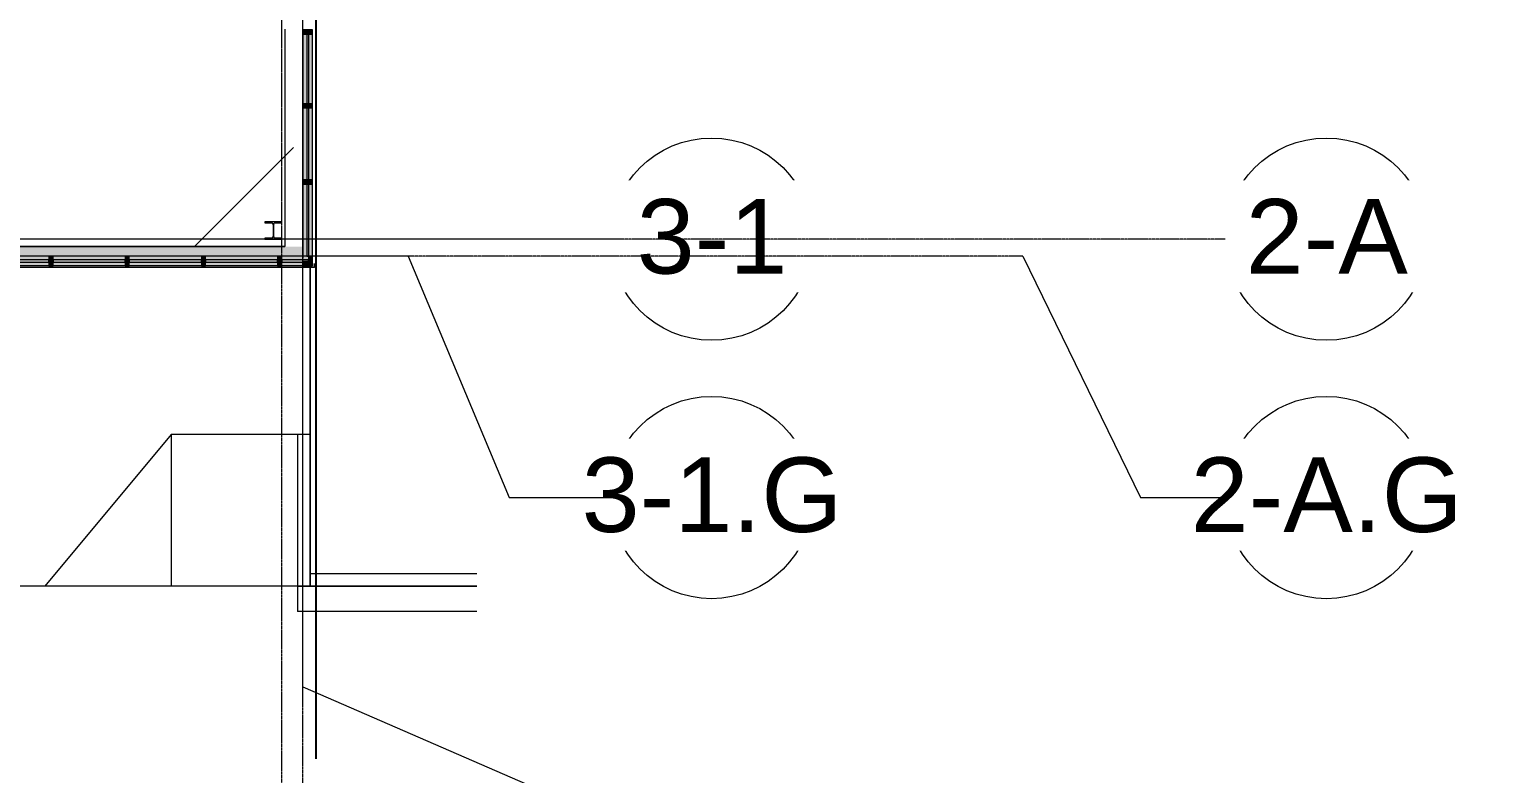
# Model space of a CAD drawing. Header units: inches. Extents: x 25369 to 33161, y -23509 to -20274.
# Drawn here: x 32081 to 32782, y -23041 to -22688 of the extents above; entities that cross this region are included whole.
import ezdxf

# ---------------------------------------------------------------- set-up
doc = ezdxf.new("R2010")
doc.units = ezdxf.units.IN
doc.header["$MEASUREMENT"] = 0
for name, pattern in [('Dash 1_16_', [0.125, 0.0625, -0.0625]), ('Grid Line 1_2_', [0.875, 0.5, -0.125, 0.125, -0.125]), ('Hidden', [0.28125, 0.1875, -0.09375])]:
    doc.linetypes.add(name, pattern=pattern)
for name, color, linetype, lineweight in [('A-DETL', 90, 'Continuous', 9), ('A-FLOR', 192, 'Continuous', 9), ('A-GLAZ-CURT', 52, 'Continuous', 9), ('A-GLAZ-CWMG', 51, 'Continuous', 9), ('A-PROP-SBCK', 71, 'Hidden', 25), ('C-TOPO', 7, 'Continuous', 9), ('Conc', 7, 'Continuous', 13), ('EOP-PR', 4, 'Continuous', 13), ('L-SITE-WALL', 31, 'Continuous', 9), ('S-COLS', 52, 'Continuous', 9), ('S-GRID', 1, 'Continuous', 9), ('S-GRID-IDEN', 1, 'Continuous', 9)]:
    doc.layers.add(name, color=color, linetype=linetype, lineweight=lineweight)
doc.styles.add('Arial', font='arial.ttf', dxfattribs={"height": 35.407186})

# ---------------------------------------------------------------- blocks, each defined once
blk = doc.blocks.new('Struct_Xcel_Sports Complex_rvt-2-Overall Floor Plan')
at = {"layer": 'L-SITE-WALL', "lineweight": 5}
h = blk.add_hatch(color=254, dxfattribs=at)
h.paths.add_polyline_path([(25977.95, -22798.8), (25981.02, -22798.8), (25981.02, -22795.43), (26018.08, -22795.43), (26018.08, -22798.8), (26088.45, -22798.8), (26088.45, -22795.43), (26123.27, -22795.43), (26123.27, -22790.8), (25980.77, -22790.8), (25980.77, -22798.62), (25836.27, -22798.62), (25836.27, -22795.3), (25797.58, -22795.3), (25797.58, -22798.62), (25672.89, -22798.62), (25672.83, -22798.48), (25336.81, -22798.43), (25336.81, -22796.91), (25501.08, -22796.91), (25501.08, -22796.55), (25336.74, -22796.55), (25336.74, -22798.62), (25244.4, -22798.62), (25244.4, -22798.8), (25797.83, -22798.8), (25797.83, -22795.43), (25836.02, -22795.43), (25836.02, -22798.8), (25976.39, -22798.8)], flags=0)
h.paths.add_polyline_path([(25170.82, -22798.8), (25243.4, -22798.8), (25243.4, -22798.62), (25112.52, -22798.62), (25112.52, -22795.3), (25074.08, -22795.3), (25074.08, -22795.43), (25112.27, -22795.44), (25112.27, -22798.8), (25170.39, -22798.8)], flags=0)
h.paths.add_polyline_path([(25074.08, -22798.8), (25074.08, -22798.62), (24244.02, -22798.62), (24244.02, -22790.8), (24137.7, -22790.8), (24137.7, -22795.43), (24172.52, -22795.43), (24172.52, -22798.8), (24207.7, -22798.8), (24207.7, -22795.43), (24243.77, -22795.43), (24243.77, -22798.8), (25073.33, -22798.8)], flags=0)
h.paths.add_polyline_path([(23907.48, -22798.8), (23954.52, -22798.8), (23954.52, -22795.43), (24132.95, -22795.43), (24132.95, -22790.8), (23954.27, -22790.8), (23954.27, -22798.62), (23375.52, -22798.62), (23375.52, -22795.3), (22949.77, -22795.28), (22949.77, -22790.8), (22949.27, -22790.8), (22949.24, -22794.66), (22949.02, -22795.12), (22948.57, -22795.3), (22941.9, -22795.28), (22941.47, -22795.1), (22941.27, -22794.6), (22941.27, -22790.8), (22810.7, -22790.8), (22810.7, -22798.62), (22652.4, -22798.62), (22652.4, -22798.8), (22811.39, -22798.8), (22811.39, -22795.43), (22832.58, -22795.43), (22832.58, -22798.8), (22867.77, -22798.8), (22867.77, -22795.43), (22941.02, -22795.43), (22941.02, -22798.8), (23337.08, -22798.8), (23337.08, -22795.43), (23375.27, -22795.43), (23375.27, -22798.8), (23837.3, -22798.8)], flags=0)
h.paths.add_polyline_path([(22651.4, -22798.8), (22651.4, -22798.62), (22458.77, -22798.62), (22458.77, -22795.3), (22420.08, -22795.3), (22420.08, -22798.62), (22314.02, -22798.62), (22314.02, -22790.8), (22171.52, -22790.8), (22171.52, -22795.43), (22313.77, -22795.43), (22313.77, -22798.8), (22420.33, -22798.8), (22420.33, -22795.43), (22458.52, -22795.43), (22458.52, -22798.8), (22644.14, -22798.8)], flags=0)
h.paths.add_polyline_path([(22059.02, -22798.8), (22059.58, -22798.8), (22059.58, -22795.43), (22059.02, -22795.43), (22059.02, -22798.8)], flags=0)
h.paths.add_polyline_path([(22941.33, -22798.48), (22941.33, -22796.91), (23336.77, -22796.91), (23336.77, -22798.48), (22959.98, -22798.48)], flags=0)
h.paths.add_polyline_path([(25505.64, -22796.91), (25517.89, -22796.91), (25517.89, -22795.3), (25505.64, -22795.3)], flags=0)
h.paths.add_polyline_path([(22061.58, -22795.43), (22166.77, -22795.43), (22166.77, -22790.8), (22061.52, -22790.8), (22061.52, -22795.43)], flags=0)
h.paths.add_polyline_path([(26199.02, -22795.43), (26281.52, -22795.43), (26281.52, -22790.8), (26128.02, -22790.8), (26128.02, -22795.43), (26198.02, -22795.43)], flags=0)
h.paths.add_polyline_path([(22941.96, -22794.95), (22948.57, -22794.95), (22948.81, -22794.85), (22948.92, -22794.6), (22948.92, -22790.8), (22941.61, -22790.8), (22941.64, -22794.66), (22941.72, -22794.85)], flags=0)
at = {"layer": 'A-DETL', "linetype": 'Dash 1_16_'}
for p, q in [((26271.39, -22779.05), (26271.39, -22548.05)), ((26271.39, -22786.87), (26271.39, -22779.49)), ((26263.39, -22787.3), (26128.02, -22787.3)), ((26281.39, -22795.3), (26128.02, -22795.3))]:
    blk.add_line(p, q, dxfattribs=at)
at = {"layer": 'A-DETL', "color": 7}
blk.add_line((26229.89, -22790.8), (26276.89, -22743.8), dxfattribs=at)
at = {"layer": 'A-FLOR', "color": 7}
for p, q in [((26272.89, -22687.68), (26272.89, -22790.8)), ((26272.89, -22790.8), (26128.02, -22790.8))]:
    blk.add_line(p, q, dxfattribs=at)
at = {"layer": 'L-SITE-WALL', "color": 7}
blk.add_line((26128.02, -22790.8), (26272.89, -22790.8), dxfattribs=at)
blk = doc.blocks.new('W-Wide Flange-Column - B2_D-1389335-Overall Floor Plan')
at = {"layer": 'S-COLS'}
h = blk.add_hatch(dxfattribs=at)
h.set_pattern_fill('FP_14', color=256, style=0, pattern_type=2)
h.set_pattern_definition([(225, (32196.517, -22783.178), (19.00703, -19.00703), []), (225, (32196.517, -22811.978), (19.00703, -19.00703), [])])
h.paths.add_polyline_path([(4, 4.13), (-4, 4.13), (-4, 3.69), (-0.84, 3.69), (-0.35, 3.49), (-0.14, 3), (-0.14, -3), (-0.35, -3.49), (-0.84, -3.69), (-4, -3.69), (-4, -4.12), (4, -4.12), (4, -3.69), (0.84, -3.69), (0.35, -3.49), (0.14, -3), (0.14, 3), (0.35, 3.49), (0.84, 3.69), (4, 3.69)], flags=0)
at = {"layer": 'S-COLS', "lineweight": 15}
for p, q in [((4, 4.13), (-4, 4.13)), ((-4, 4.13), (-4, 3.69)), ((-4, 3.69), (-0.84, 3.69)), ((-0.14, 3), (-0.14, -3)), ((0.14, -3), (0.14, 3)), ((0.84, 3.69), (4, 3.69)), ((4, 3.69), (4, 4.13)), ((-0.84, -3.69), (-4, -3.69)), ((-4, -3.69), (-4, -4.12)), ((-4, -4.12), (4, -4.12)), ((4, -3.69), (0.84, -3.69)), ((4, -4.12), (4, -3.69))]:
    blk.add_line(p, q, dxfattribs=at)
for centre, start, end in [((-0.84, 3), 0, 90), ((0.84, 3), 90, 180), ((-0.84, -3), 270, 0), ((0.84, -3), 180, 270)]:
    blk.add_arc(centre, 0.691, start, end, dxfattribs=at)
blk = doc.blocks.new('System Panel - INSULATED LOW-E GLAZING _SEE ELEVATIONS FOR U-FACTOR_ SHGC_ _ LT_-827454-Overall Floor Plan')
at = {"layer": 'A-GLAZ-CURT', "transparency": 33554649}
blk.add_hatch(color=256, dxfattribs=at).paths.add_polyline_path([(17.09, 0.25), (17.09, 1.25), (-17.09, 1.25), (-17.09, 0.25)], flags=0)
at = {"layer": 'A-GLAZ-CURT'}
for p, q in [((17.09, 1.25), (-17.09, 1.25)), ((-17.09, 1.25), (-17.09, 0.25)), ((-17.09, 0.25), (-17.09, 1.25)), ((17.09, 1.25), (-17.09, 1.25)), ((-17.09, 0.25), (17.09, 0.25)), ((-17.09, 0.25), (17.09, 0.25)), ((17.09, 0.25), (17.09, 1.25)), ((17.09, 1.25), (17.09, 0.25))]:
    blk.add_line(p, q, dxfattribs=at)
blk = doc.blocks.new('Rectangular Mullion - Exterior 2_ x 4_5_-1135280-Overall Floor Plan')
at = {"layer": 'A-GLAZ-CWMG'}
h = blk.add_hatch(color=256, dxfattribs=at)
h.paths.add_polyline_path([(26160.83, -22799.93), (26160.83, -22798.18), (26126.64, -22798.18), (26126.64, -22799.93)], flags=0)
h.paths.add_polyline_path([(26127.39, -22797.18), (26160.83, -22797.18), (26160.83, -22795.43), (26126.64, -22795.43), (26126.64, -22797.18)], flags=0)
blk.add_hatch(color=256, dxfattribs=at).paths.add_polyline_path([(26160.83, -22798.18), (26160.83, -22797.18), (26126.64, -22797.18), (26126.64, -22798.18)], flags=0)
for p, q in [((26160.83, -22799.93), (26126.64, -22799.93)), ((26160.83, -22795.43), (26128.02, -22795.43))]:
    blk.add_line(p, q, dxfattribs=at)
blk = doc.blocks.new('Rectangular Mullion - Exterior 2_ x 4_5_-V12-Overall Floor Plan')
at = {"layer": 'A-GLAZ-CWMG'}
h = blk.add_hatch(color=256, dxfattribs=at)
h.paths.add_polyline_path([(26162.83, -22799.93), (26197.02, -22799.93), (26197.02, -22798.18), (26162.83, -22798.18)], flags=0)
h.paths.add_polyline_path([(26197.02, -22797.18), (26197.02, -22795.43), (26162.83, -22795.43), (26162.83, -22797.18)], flags=0)
blk.add_hatch(color=256, dxfattribs=at).paths.add_polyline_path([(26197.02, -22798.18), (26197.02, -22797.18), (26162.83, -22797.18), (26162.83, -22798.18)], flags=0)
for p, q in [((26197.02, -22795.43), (26162.83, -22795.43)), ((26197.02, -22799.93), (26162.83, -22799.93))]:
    blk.add_line(p, q, dxfattribs=at)
blk = doc.blocks.new('Rectangular Mullion - Exterior 2_ x 4_5_-1142350-Overall Floor Plan')
at = {"layer": 'A-GLAZ-CWMG'}
blk.add_hatch(color=256, dxfattribs=at).paths.add_polyline_path([(0, 1.5), (0, -3), (-2, -3), (-2, 1.5)], flags=0)
at = {"layer": 'A-GLAZ-CWMG', "lineweight": 13}
for p, q in [((-2, 1.5), (0, 1.5)), ((-2, -3), (-2, 1.5)), ((0, 1.5), (0, -3)), ((0, -3), (-2, -3))]:
    blk.add_line(p, q, dxfattribs=at)
blk = doc.blocks.new('Rectangular Mullion - Exterior 2_ x 4_5_-1142343-Overall Floor Plan')
at = {"layer": 'A-GLAZ-CWMG'}
blk.add_hatch(color=256, dxfattribs=at).paths.add_polyline_path([(1, 1.5), (1, -3), (-1, -3), (-1, 1.5)], flags=0)
at = {"layer": 'A-GLAZ-CWMG', "lineweight": 13}
for p, q in [((-1, 1.5), (1, 1.5)), ((-1, -3), (-1, 1.5)), ((1, 1.5), (1, -3)), ((1, -3), (-1, -3))]:
    blk.add_line(p, q, dxfattribs=at)
blk = doc.blocks.new('System Panel - INSULATED LOW-E GLAZING _SEE ELEVATIONS FOR U-FACTOR_ SHGC_ _ LT_-1274973-Overall Floor Plan')
at = {"layer": 'A-GLAZ-CURT', "transparency": 33554649}
blk.add_hatch(color=256, dxfattribs=at).paths.add_polyline_path([(6.31, 0.25), (6.31, 1.25), (-6.31, 1.25), (-6.31, 0.25)], flags=0)
at = {"layer": 'A-GLAZ-CURT'}
for p, q in [((6.31, 1.25), (-6.31, 1.25)), ((-6.31, 1.25), (-6.31, 0.25)), ((-6.31, 0.25), (-6.31, 1.25)), ((6.31, 1.25), (-6.31, 1.25)), ((-6.31, 0.25), (6.31, 0.25)), ((-6.31, 0.25), (3.81, 0.25)), ((6.31, 0.25), (6.31, 1.25)), ((6.31, 1.25), (6.31, 0.5))]:
    blk.add_line(p, q, dxfattribs=at)
blk = doc.blocks.new('Rectangular Mullion - Exterior 2_ x 4_5_-1274971-Overall Floor Plan')
at = {"layer": 'A-GLAZ-CWMG'}
h = blk.add_hatch(color=256, dxfattribs=at)
h.paths.add_polyline_path([(26281.52, -22799.93), (26281.52, -22798.18), (26271.39, -22798.18), (26271.39, -22799.93)], flags=0)
h.paths.add_polyline_path([(26284.02, -22797.18), (26284.02, -22795.43), (26271.39, -22795.43), (26271.39, -22797.18)], flags=0)
blk.add_hatch(color=256, dxfattribs=at).paths.add_polyline_path([(26281.52, -22798.18), (26281.52, -22797.93), (26284.02, -22797.93), (26284.02, -22797.18), (26271.39, -22797.18), (26271.39, -22798.18)], flags=0)
for p, q in [((26284.02, -22795.43), (26271.39, -22795.43)), ((26281.52, -22799.93), (26271.39, -22799.93))]:
    blk.add_line(p, q, dxfattribs=at)
blk = doc.blocks.new('System Panel - INSULATED LOW-E GLAZING _SEE ELEVATIONS FOR U-FACTOR_ SHGC_ _ LT_-1142335-Overall Floor Plan')
at = {"layer": 'A-GLAZ-CURT', "transparency": 33554649}
blk.add_hatch(color=256, dxfattribs=at).paths.add_polyline_path([(16.53, -0.25), (-16.53, -0.25), (-16.53, -1.25), (16.53, -1.25)], flags=0)
at = {"layer": 'A-GLAZ-CURT'}
for p, q in [((16.53, -0.25), (-16.53, -0.25)), ((-16.53, -0.25), (-16.53, -1.25)), ((-16.53, -1.25), (-16.53, -0.25)), ((16.53, -0.25), (-16.53, -0.25)), ((-16.53, -1.25), (16.53, -1.25)), ((-16.53, -1.25), (16.53, -1.25)), ((16.53, -1.25), (16.53, -0.25)), ((16.53, -0.25), (16.53, -1.25))]:
    blk.add_line(p, q, dxfattribs=at)
blk = doc.blocks.new('System Panel - INSULATED LOW-E GLAZING _SEE ELEVATIONS FOR U-FACTOR_ SHGC_ _ LT_-V13-Overall Floor Plan')
at = {"layer": 'A-GLAZ-CURT', "transparency": 33554649}
blk.add_hatch(color=256, dxfattribs=at).paths.add_polyline_path([(17.09, -0.25), (-17.09, -0.25), (-17.09, -1.25), (17.09, -1.25)], flags=0)
at = {"layer": 'A-GLAZ-CURT'}
for p, q in [((17.09, -0.25), (-17.09, -0.25)), ((-17.09, -0.25), (-17.09, -1.25)), ((-17.09, -1.25), (-17.09, -0.25)), ((17.09, -0.25), (-17.09, -0.25)), ((-17.09, -1.25), (17.09, -1.25)), ((-17.09, -1.25), (17.09, -1.25)), ((17.09, -1.25), (17.09, -0.25)), ((17.09, -0.25), (17.09, -1.25))]:
    blk.add_line(p, q, dxfattribs=at)
blk = doc.blocks.new('Rectangular Mullion - Exterior 2_ x 4_5_-1135294-Overall Floor Plan')
at = {"layer": 'A-GLAZ-CWMG'}
h = blk.add_hatch(color=256, dxfattribs=at)
h.paths.add_polyline_path([(26286.02, -22722.99), (26286.02, -22689.93), (26284.27, -22689.93), (26284.27, -22722.99)], flags=0)
h.paths.add_polyline_path([(26281.52, -22722.99), (26283.27, -22722.99), (26283.27, -22689.93), (26281.52, -22689.93)], flags=0)
blk.add_hatch(color=256, dxfattribs=at).paths.add_polyline_path([(26284.27, -22722.99), (26284.27, -22689.93), (26283.27, -22689.93), (26283.27, -22722.99)], flags=0)
for p, q in [((26281.52, -22722.99), (26281.52, -22689.93)), ((26286.02, -22722.99), (26286.02, -22689.93))]:
    blk.add_line(p, q, dxfattribs=at)
blk = doc.blocks.new('Rectangular Mullion - Exterior 2_ x 4_5_-V14-Overall Floor Plan')
at = {"layer": 'A-GLAZ-CWMG'}
for points in [[(26284.02, -22796.37), (26284.02, -22795.43), (26286.02, -22795.43), (26286.02, -22761.18), (26284.27, -22761.18), (26284.27, -22795.37), (26283.27, -22795.37), (26283.27, -22761.18), (26281.52, -22761.18), (26281.52, -22796.37), (26283.27, -22796.37)], [(26284.27, -22795.37), (26284.27, -22761.18), (26283.27, -22761.18), (26283.27, -22795.37)]]:
    blk.add_hatch(color=256, dxfattribs=at).paths.add_polyline_path(points, flags=0)
for p, q in [((26281.52, -22796.37), (26281.52, -22761.18)), ((26286.02, -22795.43), (26286.02, -22761.18))]:
    blk.add_line(p, q, dxfattribs=at)
blk = doc.blocks.new('Rectangular Mullion - Exterior 2_ x 4_5_-1142339-Overall Floor Plan')
at = {"layer": 'A-GLAZ-CWMG'}
blk.add_hatch(color=256, dxfattribs=at).paths.add_polyline_path([(-2, -1.5), (-2, 3), (0, 3), (0, -1.5)], flags=0)
at = {"layer": 'A-GLAZ-CWMG', "lineweight": 13}
for p, q in [((-2, 3), (0, 3)), ((-2, -1.5), (-2, 3)), ((0, 3), (0, -1.5)), ((0, -1.5), (-2, -1.5))]:
    blk.add_line(p, q, dxfattribs=at)
blk = doc.blocks.new('Rectangular Mullion - Exterior 2_ x 4_5_-1142342-Overall Floor Plan')
at = {"layer": 'A-GLAZ-CWMG'}
blk.add_hatch(color=256, dxfattribs=at).paths.add_polyline_path([(0, -1.5), (0, 3), (-2, 3), (-2, -1.5)], flags=0)
at = {"layer": 'A-GLAZ-CWMG', "lineweight": 13}
for p, q in [((0, 3), (-2, 3)), ((-2, 3), (-2, -1.5)), ((0, -1.5), (0, 3)), ((-2, -1.5), (0, -1.5))]:
    blk.add_line(p, q, dxfattribs=at)
blk = doc.blocks.new('Rectangular Mullion - Exterior 2_ x 4_5_-1115231-Overall Floor Plan')
at = {"layer": 'A-GLAZ-CWMG'}
blk.add_hatch(color=256, dxfattribs=at).paths.add_polyline_path([(-1, -1.5), (-1, 3), (1, 3), (1, -1.5)], flags=0)
at = {"layer": 'A-GLAZ-CWMG', "lineweight": 13}
for p, q in [((-1, 3), (1, 3)), ((-1, -1.5), (-1, 3)), ((1, 3), (1, -1.5)), ((1, -1.5), (-1, -1.5))]:
    blk.add_line(p, q, dxfattribs=at)
blk = doc.blocks.new('System Panel - INSULATED LOW-E GLAZING _SEE ELEVATIONS FOR U-FACTOR_ SHGC_ _ LT_-827433-Overall Floor Plan')
at = {"layer": 'A-GLAZ-CURT', "transparency": 33554649}
blk.add_hatch(color=256, dxfattribs=at).paths.add_polyline_path([(-17.09, -0.25), (-17.09, -1.25), (17.09, -1.25), (17.09, -0.25)], flags=0)
at = {"layer": 'A-GLAZ-CURT'}
for p, q in [((17.09, -0.25), (-17.09, -0.25)), ((-17.09, -0.25), (-17.09, -1.25)), ((-17.09, -1.25), (-17.09, -0.25)), ((17.09, -0.25), (-17.09, -0.25)), ((-17.09, -1.25), (17.09, -1.25)), ((-17.09, -1.25), (17.09, -1.25)), ((17.09, -1.25), (17.09, -0.25)), ((17.09, -0.25), (17.09, -1.25))]:
    blk.add_line(p, q, dxfattribs=at)
blk = doc.blocks.new('Rectangular Mullion - Exterior 2_ x 4_5_-769211-Overall Floor Plan')
at = {"layer": 'A-GLAZ-CWMG'}
h = blk.add_hatch(color=256, dxfattribs=at)
h.paths.add_polyline_path([(26283.27, -22759.18), (26283.27, -22724.99), (26281.52, -22724.99), (26281.52, -22759.18)], flags=0)
h.paths.add_polyline_path([(26286.02, -22759.18), (26286.02, -22724.99), (26284.27, -22724.99), (26284.27, -22759.18)], flags=0)
blk.add_hatch(color=256, dxfattribs=at).paths.add_polyline_path([(26284.27, -22759.18), (26284.27, -22724.99), (26283.27, -22724.99), (26283.27, -22759.18)], flags=0)
for p, q in [((26281.52, -22759.18), (26281.52, -22724.99)), ((26286.02, -22759.18), (26286.02, -22724.99))]:
    blk.add_line(p, q, dxfattribs=at)
blk = doc.blocks.new('Rectangular Mullion - Exterior 2_ x 4_5_-827464-Overall Floor Plan')
at = {"layer": 'A-GLAZ-CWMG'}
blk.add_hatch(color=256, dxfattribs=at).paths.add_polyline_path([(1, -1.5), (-1, -1.5), (-1, 3), (1, 3)], flags=0)
at = {"layer": 'A-GLAZ-CWMG', "lineweight": 13}
for p, q in [((-1, 3), (1, 3)), ((-1, -1.5), (-1, 3)), ((1, 3), (1, -1.5)), ((1, -1.5), (-1, -1.5))]:
    blk.add_line(p, q, dxfattribs=at)
blk = doc.blocks.new('Grid - Grid Head - Circle-14747-Overall Floor Plan')
at = {"layer": 'S-GRID-IDEN'}
blk.add_circle((0, 0), 0.25, dxfattribs=at)

msp = doc.modelspace()

# ---------------------------------------------------------------- hatches: boundary and pattern name
at = {"layer": 'L-SITE-WALL', "lineweight": 5}
h = msp.add_hatch(color=256, dxfattribs=at)
h.paths.add_polyline_path([(32187.82, -22800.8), (32216.02, -22800.8), (32216.02, -22798.8), (32215.14, -22798.8), (32215.14, -22799.93), (32017.58, -22799.93), (32017.58, -22798.8), (31947.2, -22798.8), (31947.2, -22799.93), (31910.14, -22799.93), (31910.14, -22798.8), (31765.14, -22798.8), (31765.14, -22799.93), (31726.95, -22799.93), (31726.95, -22798.8), (31173.53, -22798.8), (31173.53, -22800.8), (32152.73, -22800.8)], flags=0)
h.paths.add_polyline_path([(31163.21, -22799.27), (31163.06, -22799.4), (31163.21, -22799.33)], flags=0)
h.paths.add_polyline_path([(31169.33, -22799.27), (31169.39, -22799.4), (31169.56, -22799.39), (31169.36, -22799.28)], flags=0)
h.paths.add_polyline_path([(31161.87, -22800.8), (31161.92, -22800.72), (31161.87, -22800.58), (31161.87, -22799.4), (31162.72, -22799.4), (31162.75, -22799.25), (31164.31, -22799.13), (31169.33, -22799.21), (31169.35, -22799.26), (31169.84, -22799.29), (31169.84, -22799.37), (31169.9, -22799.4), (31170.67, -22799.4), (31170.67, -22800.8), (31172.53, -22800.8), (31172.53, -22798.8), (31041.39, -22798.8), (31041.39, -22799.93), (31003.2, -22799.93), (31003.2, -22798.8), (30172.89, -22798.8), (30172.89, -22799.93), (30136.83, -22799.93), (30136.83, -22798.8), (30101.64, -22798.8), (30101.64, -22799.93), (29883.64, -22799.93), (29883.64, -22798.8), (29304.39, -22798.8), (29304.39, -22799.93), (29266.2, -22799.93), (29266.2, -22798.8), (28870.14, -22798.8), (28870.14, -22799.93), (28796.89, -22799.93), (28796.89, -22798.8), (28761.7, -22798.8), (28761.7, -22799.93), (28740.52, -22799.93), (28740.52, -22798.8), (28581.53, -22798.8), (28581.53, -22800.8), (31161.36, -22800.8)], flags=0)
h.paths.add_polyline_path([(31162.31, -22800.8), (31162.31, -22800.72), (31162.29, -22800.8)], flags=0)
h.paths.add_polyline_path([(31170.18, -22800.8), (31170.27, -22800.72), (31170.22, -22800.71)], flags=0)
h.paths.add_polyline_path([(28571.21, -22799.27), (28571.06, -22799.4), (28571.21, -22799.33)], flags=0)
h.paths.add_polyline_path([(28577.33, -22799.27), (28577.39, -22799.4), (28577.45, -22799.33), (28577.36, -22799.28)], flags=0)
h.paths.add_polyline_path([(28555.72, -22800.8), (28569.92, -22800.72), (28569.87, -22800.58), (28569.87, -22799.4), (28570.72, -22799.4), (28570.75, -22799.25), (28572.31, -22799.13), (28577.33, -22799.21), (28577.35, -22799.26), (28577.84, -22799.29), (28577.84, -22799.37), (28577.9, -22799.4), (28578.67, -22799.4), (28578.67, -22800.8), (28580.53, -22800.8), (28580.53, -22798.8), (28387.64, -22798.8), (28387.64, -22799.93), (28349.45, -22799.93), (28349.45, -22798.8), (28242.89, -22798.8), (28242.89, -22799.93), (27988.7, -22799.93), (27988.7, -22798.8), (27988.14, -22798.8), (27988.14, -22799.93), (27986.14, -22799.93), (27986.14, -22798.8), (27985.27, -22798.8), (27985.27, -22800.8), (28538.18, -22800.8)], flags=0)

# ---------------------------------------------------------------- linework, layer by layer
at = {"layer": 'A-PROP-SBCK'}
msp.add_line((32216.64, -20555.04), (32216.64, -23034), dxfattribs=at)
at = {"layer": 'C-TOPO'}
for p, q in [((32214.02, -22799.93), (32214.02, -22952.07)), ((32214.02, -22952.07), (32214.02, -22799.93)), ((32293.1, -22952.07), (29633.03, -22952.07)), ((32214.02, -22952.07), (29633.03, -22952.07)), ((32214.02, -22952.07), (32293.1, -22952.07))]:
    msp.add_line(p, q, dxfattribs=at)
at = {"layer": 'Conc'}
for p, q in [((32214.02, -22799.93), (32214.02, -22946.07)), ((32208.02, -22880.07), (32208.02, -22964.07)), ((32088.02, -22952.07), (29633.03, -22952.07)), ((32293.1, -22964.07), (32208.02, -22964.07))]:
    msp.add_line(p, q, dxfattribs=at)
at = {"layer": 'EOP-PR'}
for p, q in [((32148.02, -22880.07), (32088.02, -22952.07)), ((32214.02, -22880.07), (32148.02, -22880.07)), ((32148.02, -22880.07), (32148.02, -22952.07)), ((32214.02, -22946.07), (32293.1, -22946.07)), ((32208.02, -22952.07), (32088.02, -22952.07)), ((32208.02, -22952.07), (32293.1, -22952.07))]:
    msp.add_line(p, q, dxfattribs=at)
at = {"layer": 'L-SITE-WALL'}
for q in [(32216.02, -22798.8), (31173.51, -22800.8)]:
    msp.add_line((32216.02, -22800.8), q, dxfattribs=at)
at = {"layer": 'S-GRID', "linetype": 'Grid Line 1_2_'}
for p, q in [((32210.52, -22999.8), (32210.52, -20646.05)), ((32210.52, -23317.24), (32210.52, -20998.43)), ((32200.52, -23413.24), (32200.52, -22389.58)), ((32260.47, -22795.3), (27496.49, -22795.3))]:
    msp.add_line(p, q, dxfattribs=at)
at = {"layer": 'S-GRID'}
for p, q in [((32260.47, -22795.3), (32308.47, -22909.94)), ((32210.52, -22999.8), (32320.67, -23047.8))]:
    msp.add_line(p, q, dxfattribs=at)

# ---------------------------------------------------------------- block references
at = {"lineweight": 5}
msp.add_blockref('Struct_Xcel_Sports Complex_rvt-2-Overall Floor Plan', (5929.13, 0), dxfattribs=at)
at = {"layer": 'A-GLAZ-CURT', "rotation": 270}
for name, p in [('System Panel - INSULATED LOW-E GLAZING _SEE ELEVATIONS FOR U-FACTOR_ SHGC_ _ LT_-1142335-Overall Floor Plan', (32213.64, -22706.46)), ('System Panel - INSULATED LOW-E GLAZING _SEE ELEVATIONS FOR U-FACTOR_ SHGC_ _ LT_-827433-Overall Floor Plan', (32213.64, -22742.08)), ('System Panel - INSULATED LOW-E GLAZING _SEE ELEVATIONS FOR U-FACTOR_ SHGC_ _ LT_-V13-Overall Floor Plan', (32213.64, -22778.27))]:
    msp.add_blockref(name, p, dxfattribs=at)
at = {"layer": 'A-GLAZ-CURT'}
for name, p in [('System Panel - INSULATED LOW-E GLAZING _SEE ELEVATIONS FOR U-FACTOR_ SHGC_ _ LT_-827454-Overall Floor Plan', (32072.86, -22798.43)), ('System Panel - INSULATED LOW-E GLAZING _SEE ELEVATIONS FOR U-FACTOR_ SHGC_ _ LT_-827454-Overall Floor Plan', (32109.05, -22798.43)), ('System Panel - INSULATED LOW-E GLAZING _SEE ELEVATIONS FOR U-FACTOR_ SHGC_ _ LT_-827454-Overall Floor Plan', (32145.24, -22798.43)), ('System Panel - INSULATED LOW-E GLAZING _SEE ELEVATIONS FOR U-FACTOR_ SHGC_ _ LT_-827454-Overall Floor Plan', (32181.42, -22798.43)), ('System Panel - INSULATED LOW-E GLAZING _SEE ELEVATIONS FOR U-FACTOR_ SHGC_ _ LT_-1274973-Overall Floor Plan', (32206.83, -22798.43))]:
    msp.add_blockref(name, p, dxfattribs=at)
at = {"layer": 'A-GLAZ-CWMG', "rotation": 89.99999999999997}
msp.add_blockref('Rectangular Mullion - Exterior 2_ x 4_5_-1142342-Overall Floor Plan', (32213.64, -22687.93), dxfattribs=at)
at = {"layer": 'A-GLAZ-CWMG'}
for name, p in [('Rectangular Mullion - Exterior 2_ x 4_5_-1135294-Overall Floor Plan', (5929.13, 0)), ('Rectangular Mullion - Exterior 2_ x 4_5_-769211-Overall Floor Plan', (5929.13, 0)), ('Rectangular Mullion - Exterior 2_ x 4_5_-V14-Overall Floor Plan', (5929.13, 0)), ('Rectangular Mullion - Exterior 2_ x 4_5_-1135280-Overall Floor Plan', (5929.13, 0)), ('Rectangular Mullion - Exterior 2_ x 4_5_-V12-Overall Floor Plan', (5929.13, 0)), ('Rectangular Mullion - Exterior 2_ x 4_5_-V12-Overall Floor Plan', (5965.31, 0)), ('Rectangular Mullion - Exterior 2_ x 4_5_-V12-Overall Floor Plan', (6001.5, 0)), ('Rectangular Mullion - Exterior 2_ x 4_5_-1274971-Overall Floor Plan', (5929.13, 0))]:
    msp.add_blockref(name, p, dxfattribs=at)
at = {"layer": 'A-GLAZ-CWMG', "extrusion": (0, 0, -1)}
for name, p, rotation in [('Rectangular Mullion - Exterior 2_ x 4_5_-827464-Overall Floor Plan', (-32213.64, -22723.99), 270), ('Rectangular Mullion - Exterior 2_ x 4_5_-1115231-Overall Floor Plan', (-32213.64, -22760.18), 270), ('Rectangular Mullion - Exterior 2_ x 4_5_-1142343-Overall Floor Plan', (-32090.95, -22798.43), 180), ('Rectangular Mullion - Exterior 2_ x 4_5_-1142343-Overall Floor Plan', (-32127.14, -22798.43), 180), ('Rectangular Mullion - Exterior 2_ x 4_5_-1142343-Overall Floor Plan', (-32163.33, -22798.43), 180), ('Rectangular Mullion - Exterior 2_ x 4_5_-1142343-Overall Floor Plan', (-32199.52, -22798.43), 180), ('Rectangular Mullion - Exterior 2_ x 4_5_-1142339-Overall Floor Plan', (-32213.64, -22799.93), 270), ('Rectangular Mullion - Exterior 2_ x 4_5_-1142350-Overall Floor Plan', (-32215.14, -22798.43), 180)]:
    msp.add_blockref(name, p, dxfattribs=dict(at, rotation=rotation))
at = {"layer": 'S-COLS', "rotation": 180}
msp.add_blockref('W-Wide Flange-Column - B2_D-1389335-Overall Floor Plan', (32196.52, -22783.18), dxfattribs=at)
at = {"layer": 'S-GRID-IDEN', "xscale": 191.9999999999999, "yscale": 191.9999999999999, "zscale": 191.9999999999999}
for p, rotation in [((32404.47, -22787.3), 89.99999999999984), ((32696.19, -22787.3), 89.9999999999998), ((32404.47, -22909.94), 89.99999999999984), ((32696.19, -22909.94), 89.9999999999998)]:
    msp.add_blockref('Grid - Grid Head - Circle-14747-Overall Floor Plan', p, dxfattribs=dict(at, rotation=rotation))

# ---------------------------------------------------------------- next in the draw order: texts
at = {"layer": 'S-GRID-IDEN', "char_height": 35.407, "attachment_point": 2, "line_spacing_factor": 0.938532, "style": 'Arial', "bg_fill": 3, "box_fill_scale": 1.25, "bg_fill_color": 0, "bg_fill_transparency": 0}
for s, insert, width in [('3-1', (32404.66, -22768.24), 85.104), ('2-A', (32696.39, -22768.24), 91.584), ('3-1.G', (32404.66, -22890.88), 147.312), ('2-A.G', (32696.39, -22890.88), 153.792)]:
    msp.add_mtext(s, dxfattribs=dict(at, insert=insert, width=width))

# ---------------------------------------------------------------- next in the draw order: linework, layer by layer
at = {"layer": 'S-GRID', "linetype": 'Grid Line 1_2_'}
for p, q in [((32356.47, -22787.3), (27400.49, -22787.3)), ((32648.19, -22787.3), (27719.33, -22787.3)), ((32552.19, -22795.3), (27844.64, -22795.3))]:
    msp.add_line(p, q, dxfattribs=at)
at = {"layer": 'S-GRID'}
for p, q in [((32552.19, -22795.3), (32607.94, -22909.94)), ((32308.47, -22909.94), (32356.47, -22909.94)), ((32607.94, -22909.94), (32648.19, -22909.94))]:
    msp.add_line(p, q, dxfattribs=at)

doc.saveas('drawing.dxf')
